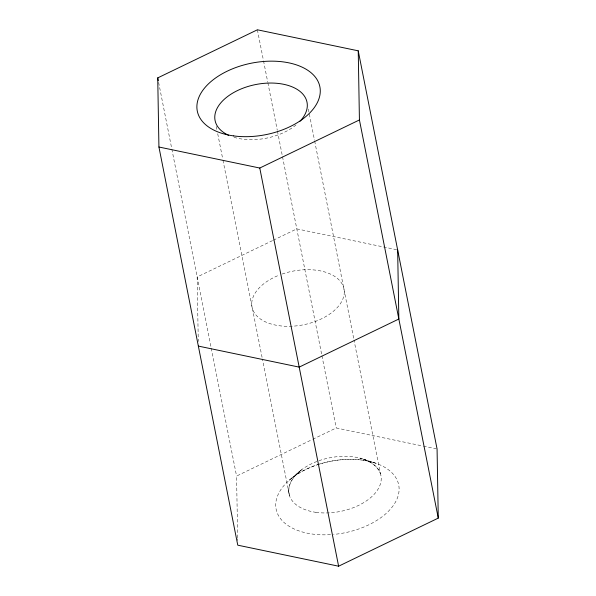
<?xml version="1.0" encoding="UTF-8"?>
<svg xmlns="http://www.w3.org/2000/svg" width="596" height="596" viewBox="0 0 596 596"><rect width="100%" height="100%" fill="white"/><g stroke="black" fill="none" stroke-linecap="round" stroke-linejoin="round"><path stroke-width="0.45" stroke-dasharray="2.98 2.23" d="M272.521 240.605L197.157 276.976L198.267 341.486M273.355 240.195L296.808 228.879L396.742 249.717M237.64 537.808L236.575 476.055L311.939 439.684M312.781 439.282L336.226 427.965L422.534 445.957M318.905 464.247C308.199 467.711 297.896 472.792 289.328 480.152L301.904 469.521C293.925 475.452 286.296 485.323 289.544 495.812L262.404 359.008M319.739 464.008C337.902 458.555 357.883 457.266 376.061 463.323L359.872 458.093C368.261 460.395 377.052 464.902 380.367 473.47L354.009 340.122M423.443 446.143L436.16 448.795M257.39 29.8L263.358 59.935M263.536 60.852L267.693 81.853M267.872 82.769L277.274 130.256M277.46 131.165L282.34 155.824M282.519 156.741L321.758 354.903M321.937 355.819L336.226 427.965M216.274 126.449L216.996 130.099M217.719 133.75L222.785 159.281M222.964 160.197L262.225 358.099M158.64 82.464L171.655 148.21M171.842 149.127L211.081 347.297M211.26 348.206L236.575 476.055M308.348 109.053L314.487 140.105M314.666 141.014L353.83 339.206M237.655 538.724L237.685 540.572M282.154 274.026A46.861 27.342 -11.2 0 1 343.788 296.085A46.861 27.342 -11.2 0 1 270.435 323.792A46.861 27.342 -11.2 0 1 278.347 275.464M296.041 124.966A46.861 27.342 -11.2 0 1 233.006 136.998M330.497 534.657A62.476 36.453 -11.2 0 1 287.205 482.112A62.476 36.453 -11.2 0 1 393.137 474.051A62.476 36.453 -11.2 0 1 333.514 534.426M315.947 512.337A46.861 27.342 -11.2 0 0 380.993 475.936A46.861 27.342 -11.2 0 0 307.923 465.647A46.861 27.342 -11.2 0 0 315.947 512.337"/><path stroke-width="0.89" d="M157.731 77.897L257.39 29.8L358.233 50.824L437.069 448.982L438.269 518.103L338.61 566.2L237.767 545.176L158.931 147.018L157.731 77.897L158.275 80.639M158.931 147.018L259.774 168.035L359.425 119.945L358.233 50.824M198.349 346.097L299.192 367.121L398.843 319.024L397.651 249.903M359.425 119.945L438.269 518.103M259.774 168.035L338.61 566.2M228.663 135.314A46.861 27.342 -11.2 0 1 225.839 97.923A46.861 27.342 -11.2 0 1 288.583 85.563A46.861 27.342 -11.2 0 1 300.034 121.249M233.706 135.91A62.476 36.453 -11.2 0 0 319.918 87.016A62.476 36.453 -11.2 0 0 222.137 73.829A62.476 36.453 -11.2 0 0 233.706 135.91"/></g></svg>
